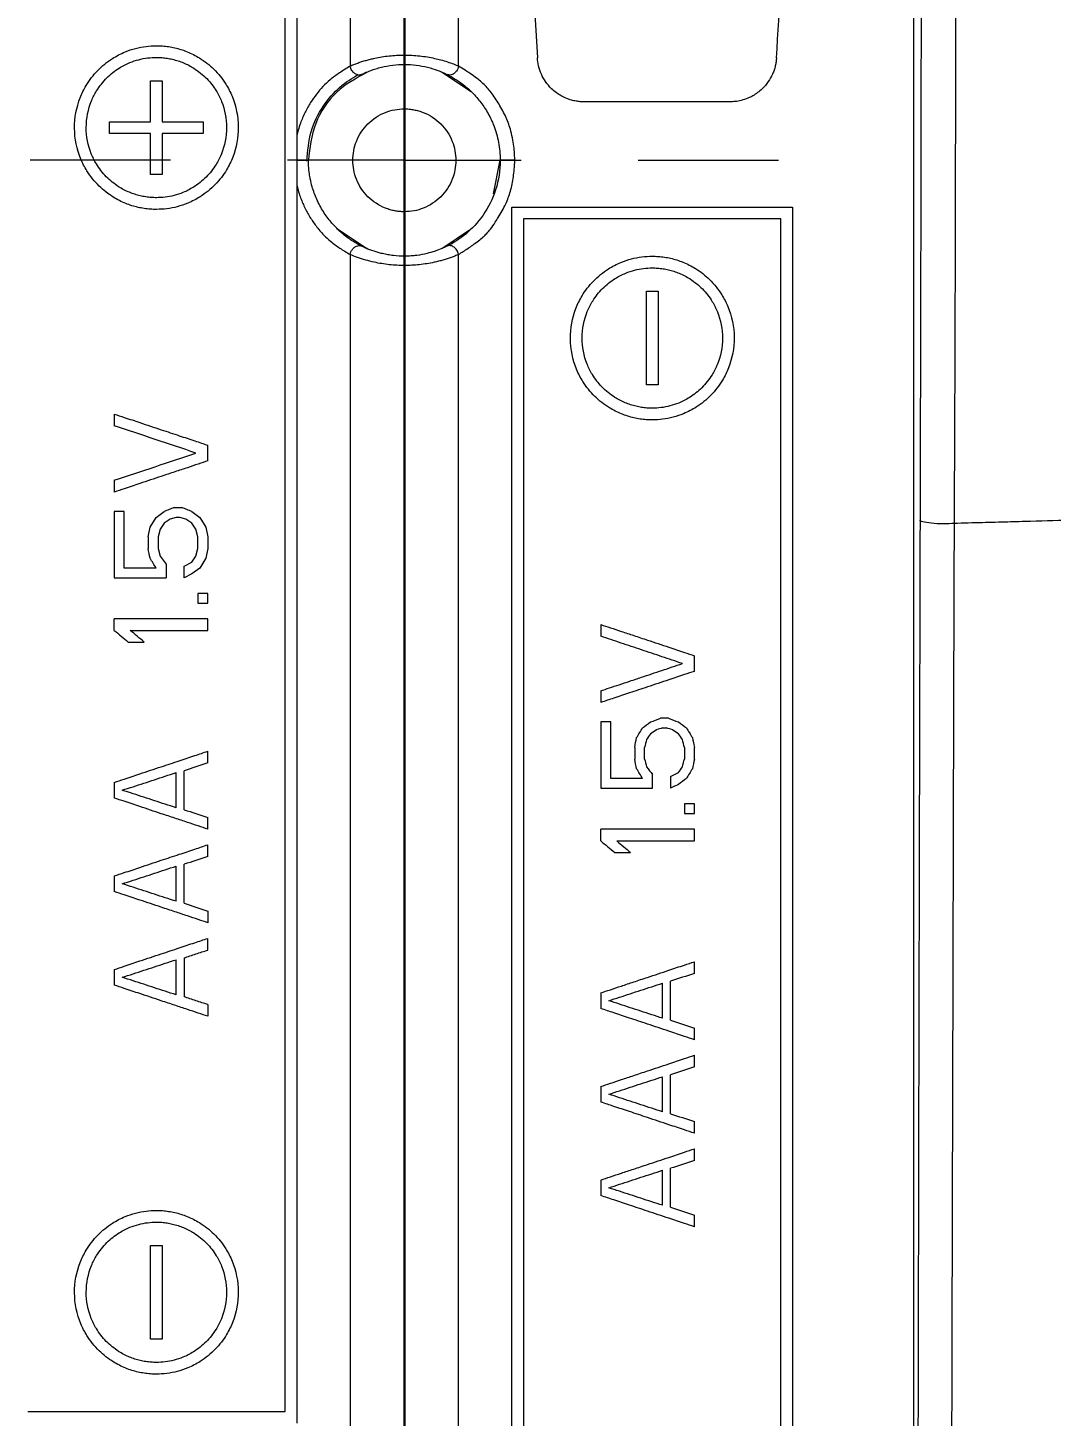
# Model space of a CAD drawing. Header units: inches. Extents: x 1631 to 3663, y 1126 to 1454.
# Drawn here: x 2257.19 to 2279.06, y 1328.78 to 1358.46 of the extents above; entities that cross this region are included whole.
import ezdxf

# ---------------------------------------------------------------- set-up
doc = ezdxf.new("R2010")
doc.units = ezdxf.units.IN
doc.header["$LTSCALE"] = 15
doc.linetypes.add('PHANTOM', pattern=[12.7, 6.35, -1.27, 1.27, -1.27, 1.27, -1.27])
doc.styles.get("Standard").update_dxf_attribs({"font": 'txt', "bigfont": 'gbcbig.shx'})
doc.dimstyles.new('3', dxfattribs={"dimtxt": 3, "dimasz": 1, "dimexe": 0.18, "dimexo": 0.0625, "dimgap": 0.09, "dimtad": 0, "dimdsep": 46, "dimtxsty": 'Standard', "dimcen": 1, "dimclrd": 3, "dimclre": 3, "dimadec": 0, "dimazin": 2, "dimtfac": 1, "dimtofl": 0, "dimtmove": 0, "dimatfit": 3, "dimfxl": 1, "dimtolj": 1, "dimtzin": 0, "dimarcsym": 0})

# ---------------------------------------------------------------- blocks, each defined once
blk = doc.blocks.new('SW_CENTERMARKSYMBOL_0')
at = {"color": 0, "linetype": 'Continuous', "lineweight": 0}
for p, q in [((0, 5), (0, 8)), ((0, 0), (0, 2.5)), ((-5, 0), (-8, 0)), ((0, 0), (-2.5, 0)), ((0, 0), (0, -2.5)), ((0, 0), (2.5, 0)), ((5, 0), (8, 0)), ((0, -5), (0, -8))]:
    blk.add_line(p, q, dxfattribs=at)
blk = doc.blocks.new('*D270')
at = {"color": 3, "lineweight": -2}
for p, q in [((2265.299, 1384.493), (2295.808, 1384.493)), ((2295.628, 1383.493), (2295.628, 1322.271)), ((2295.628, 1246.869), (2295.628, 1308.091)), ((2282.083, 1245.869), (2295.808, 1245.869))]:
    blk.add_line(p, q, dxfattribs=at)
at = {"color": 3}
for points in [[(2295.461, 1383.493), (2295.795, 1383.493), (2295.628, 1384.493)], [(2295.461, 1246.869), (2295.795, 1246.869), (2295.628, 1245.869)]]:
    blk.add_solid(points, dxfattribs=at)
at = {"layer": 'Defpoints', "color": 0}
for p in [(2265.236, 1384.493), (2295.628, 1384.493), (2282.021, 1245.869)]:
    blk.add_point(p, dxfattribs=at)
at = {"color": 0, "insert": (2295.628, 1315.181), "char_height": 3, "attachment_point": 5, "rotation": 90}
blk.add_mtext('\\A1;138.62', dxfattribs=at)

msp = doc.modelspace()

# ---------------------------------------------------------------- linework, layer by layer
at = {"color": 1, "linetype": 'PHANTOM', "lineweight": 30}
msp.add_line((2265.236, 1389.144), (2265.236, 1237.583), dxfattribs=at)
at = {"color": 7, "linetype": 'Continuous', "lineweight": 15}
for p, q in [((2264.076, 1364.626), (2264.076, 1357.638)), ((2266.396, 1357.638), (2266.396, 1364.626)), ((2267.675, 1364.719), (2268.081, 1357.817)), ((2276.119, 1364.185), (2276.119, 1319.065)), ((2262.936, 1359.125), (2262.936, 1328.625)), ((2262.686, 1328.875), (2262.686, 1358.875)), ((2266.662, 1357.091), (2266.033, 1357.511)), ((2259.811, 1356.45), (2259.811, 1357.325)), ((2260.061, 1357.325), (2260.061, 1356.45)), ((2258.936, 1356.2), (2258.936, 1356.45)), ((2260.936, 1356.45), (2260.936, 1356.2)), ((2259.811, 1355.325), (2259.811, 1356.2)), ((2260.061, 1356.2), (2260.061, 1355.325)), ((2267.144, 1354.908), (2267.286, 1355.625)), ((2267.536, 1324.125), (2267.536, 1354.625)), ((2273.536, 1354.625), (2273.536, 1324.125)), ((2263.806, 1354.163), (2264.436, 1353.742)), ((2267.786, 1354.375), (2267.786, 1324.375)), ((2273.286, 1324.375), (2273.286, 1354.375)), ((2266.036, 1353.741), (2266.632, 1354.14)), ((2264.076, 1353.612), (2264.076, 1318.624)), ((2266.396, 1318.624), (2266.396, 1353.612)), ((2270.411, 1350.825), (2270.411, 1352.825)), ((2270.661, 1352.825), (2270.661, 1350.825)), ((2259.036, 1350.2), (2259.036, 1349.95)), ((2261.036, 1349.2), (2261.036, 1349.534)), ((2259.036, 1348.784), (2259.036, 1348.534)), ((2259.036, 1348.117), (2259.036, 1346.7)), ((2259.249, 1346.909), (2259.249, 1348.117)), ((2259.802, 1347.784), (2259.93, 1347.992)), ((2259.93, 1347.992), (2260.1, 1348.117)), ((2260.228, 1347.95), (2260.1, 1347.867)), ((2260.355, 1347.992), (2260.228, 1347.95)), ((2260.313, 1348.2), (2260.483, 1348.2)), ((2260.44, 1347.992), (2260.355, 1347.992)), ((2260.568, 1347.95), (2260.44, 1347.992)), ((2260.696, 1347.867), (2260.568, 1347.95)), ((2260.696, 1348.117), (2260.866, 1347.992)), ((2260.866, 1347.992), (2260.994, 1347.784)), ((2259.76, 1347.575), (2259.802, 1347.784)), ((2260.015, 1347.742), (2259.972, 1347.575)), ((2260.1, 1347.867), (2260.015, 1347.742)), ((2260.781, 1347.742), (2260.696, 1347.867)), ((2260.823, 1347.575), (2260.781, 1347.742)), ((2260.994, 1347.784), (2261.036, 1347.575)), ((2259.76, 1347.575), (2259.76, 1347.325)), ((2259.972, 1347.575), (2259.972, 1347.325)), ((2260.823, 1347.325), (2260.823, 1347.575)), ((2261.036, 1347.575), (2261.036, 1347.325)), ((2259.972, 1347.325), (2260.015, 1347.159)), ((2260.015, 1347.159), (2260.143, 1346.992)), ((2260.526, 1346.95), (2260.696, 1347.034)), ((2260.696, 1347.034), (2260.781, 1347.159)), ((2260.781, 1347.159), (2260.823, 1347.325)), ((2260.994, 1347.117), (2260.866, 1346.909)), ((2261.036, 1347.325), (2260.994, 1347.117)), ((2260.143, 1346.992), (2260.143, 1346.7)), ((2260.526, 1346.7), (2260.526, 1346.95)), ((2260.696, 1346.784), (2260.526, 1346.7)), ((2260.866, 1346.909), (2260.696, 1346.784)), ((2260.823, 1346.367), (2260.823, 1346.159)), ((2261.036, 1346.159), (2261.036, 1346.367)), ((2259.036, 1345.575), (2259.036, 1345.825)), ((2261.036, 1345.575), (2261.036, 1345.825)), ((2269.436, 1345.7), (2269.436, 1345.45)), ((2271.436, 1344.7), (2271.436, 1345.034)), ((2269.436, 1344.284), (2269.436, 1344.034)), ((2269.436, 1343.617), (2269.436, 1342.2)), ((2269.649, 1342.409), (2269.649, 1343.617)), ((2261.036, 1342.742), (2261.036, 1342.992)), ((2270.16, 1343.075), (2270.16, 1342.825)), ((2270.372, 1342.825), (2270.372, 1343.075)), ((2271.223, 1343.075), (2271.223, 1342.825)), ((2271.436, 1342.825), (2271.436, 1343.075)), ((2259.036, 1342.325), (2259.036, 1341.992)), ((2260.355, 1341.784), (2260.355, 1342.534)), ((2260.526, 1341.742), (2260.526, 1342.575)), ((2270.543, 1342.2), (2270.543, 1342.492)), ((2270.926, 1342.45), (2270.926, 1342.2)), ((2271.223, 1341.867), (2271.223, 1341.659)), ((2271.436, 1341.659), (2271.436, 1341.867)), ((2261.036, 1341.325), (2261.036, 1341.575)), ((2269.436, 1341.075), (2269.436, 1341.325)), ((2271.436, 1341.075), (2271.436, 1341.325)), ((2261.036, 1340.742), (2261.036, 1340.992)), ((2260.355, 1339.784), (2260.355, 1340.534)), ((2260.526, 1339.742), (2260.526, 1340.575)), ((2259.036, 1340.325), (2259.036, 1339.992)), ((2261.036, 1339.575), (2261.036, 1339.325)), ((2261.036, 1338.742), (2261.036, 1338.992)), ((2260.355, 1337.784), (2260.355, 1338.534)), ((2260.526, 1338.575), (2260.526, 1337.742)), ((2271.436, 1338.242), (2271.436, 1338.492)), ((2259.036, 1338.325), (2259.036, 1337.992)), ((2270.755, 1337.284), (2270.755, 1338.034)), ((2270.926, 1337.242), (2270.926, 1338.075)), ((2261.036, 1337.575), (2261.036, 1337.325)), ((2269.436, 1337.825), (2269.436, 1337.492)), ((2271.436, 1336.825), (2271.436, 1337.075)), ((2271.436, 1336.242), (2271.436, 1336.492)), ((2270.926, 1335.242), (2270.926, 1336.075)), ((2269.436, 1335.825), (2269.436, 1335.492)), ((2270.755, 1335.284), (2270.755, 1336.034)), ((2271.436, 1334.825), (2271.436, 1335.075)), ((2271.436, 1334.242), (2271.436, 1334.492)), ((2270.755, 1333.284), (2270.755, 1334.034)), ((2270.926, 1333.242), (2270.926, 1334.075)), ((2269.436, 1333.825), (2269.436, 1333.492)), ((2271.436, 1332.825), (2271.436, 1333.075)), ((2259.811, 1330.425), (2259.811, 1332.425)), ((2260.061, 1332.425), (2260.061, 1330.425))]:
    msp.add_line(p, q, dxfattribs=at)
for points, knots in [([(2273.192, 1357.817), (2273.254, 1358.878), (2273.377, 1360.977), (2273.501, 1363.075), (2273.562, 1364.113)], [0, 0, 0, 0, 0.505456, 1, 1, 1, 1]), ([(2276.288, 1363.754), (2276.287, 1363.407), (2276.286, 1362.134), (2276.284, 1360.167), (2276.281, 1357.938), (2276.278, 1356.144), (2276.275, 1354.201), (2276.27, 1352.114), (2276.265, 1349.906), (2276.261, 1348.542), (2276.26, 1347.929)], [0, 0, 0, 0, 0.065336, 0.240301, 0.371577, 0.486866, 0.580032, 0.740009, 0.883106, 1, 1, 1, 1]), ([(2277.032, 1363.794), (2277.032, 1363.418), (2277.031, 1362.665), (2277.028, 1361.537), (2277.025, 1360.408), (2277.021, 1359.026), (2277.017, 1357.299), (2277.013, 1355.114), (2277.008, 1352.734), (2276.999, 1350.277), (2276.992, 1348.659), (2276.988, 1347.862)], [0, 0, 0, 0, 0.070538, 0.141059, 0.211577, 0.282334, 0.400534, 0.536029, 0.69364, 0.84916, 1, 1, 1, 1]), ([(2259.936, 1354.575), (2259.893, 1354.576), (2259.806, 1354.578), (2259.674, 1354.593), (2259.542, 1354.618), (2259.41, 1354.654), (2259.229, 1354.719), (2258.984, 1354.844), (2258.693, 1355.072), (2258.465, 1355.356), (2258.254, 1355.764), (2258.142, 1356.308), (2258.245, 1356.857), (2258.445, 1357.264), (2258.67, 1357.556), (2258.962, 1357.793), (2259.243, 1357.94), (2259.487, 1358.022), (2259.712, 1358.067), (2259.862, 1358.073), (2259.936, 1358.075)], [0, 0, 0, 0, 0.0235, 0.047428, 0.071796, 0.096619, 0.12191, 0.176653, 0.246831, 0.323785, 0.374949, 0.497999, 0.618062, 0.670782, 0.745747, 0.819373, 0.875656, 0.918394, 0.95982, 1, 1, 1, 1]), ([(2259.936, 1358.075), (2259.979, 1358.074), (2260.067, 1358.072), (2260.198, 1358.057), (2260.331, 1358.032), (2260.463, 1357.996), (2260.643, 1357.931), (2260.889, 1357.806), (2261.178, 1357.58), (2261.408, 1357.294), (2261.618, 1356.887), (2261.73, 1356.341), (2261.627, 1355.794), (2261.429, 1355.39), (2261.202, 1355.094), (2260.912, 1354.858), (2260.63, 1354.711), (2260.387, 1354.629), (2260.161, 1354.584), (2260.01, 1354.578), (2259.936, 1354.575)], [0, 0, 0, 0, 0.0234011, 0.0473193, 0.0717684, 0.0967611, 0.1223095, 0.1756929, 0.2479592, 0.3225001, 0.3765273, 0.498431, 0.6164146, 0.67122, 0.7439866, 0.8204331, 0.8750757, 0.9182674, 0.9598878, 1, 1, 1, 1]), ([(2259.936, 1354.825), (2259.898, 1354.826), (2259.821, 1354.828), (2259.706, 1354.842), (2259.59, 1354.864), (2259.473, 1354.897), (2259.316, 1354.955), (2259.101, 1355.067), (2258.854, 1355.267), (2258.663, 1355.514), (2258.489, 1355.861), (2258.398, 1356.33), (2258.492, 1356.799), (2258.67, 1357.148), (2258.864, 1357.393), (2259.112, 1357.591), (2259.348, 1357.712), (2259.556, 1357.78), (2259.746, 1357.818), (2259.873, 1357.823), (2259.936, 1357.825)], [0, 0, 0, 0, 0.024172, 0.048792, 0.073873, 0.099424, 0.125456, 0.181055, 0.253331, 0.327475, 0.379031, 0.500662, 0.62343, 0.674827, 0.750432, 0.821549, 0.876895, 0.919163, 0.960183, 1, 1, 1, 1]), ([(2259.936, 1357.825), (2259.974, 1357.824), (2260.051, 1357.823), (2260.167, 1357.809), (2260.283, 1357.786), (2260.4, 1357.753), (2260.556, 1357.696), (2260.772, 1357.583), (2261.016, 1357.385), (2261.21, 1357.136), (2261.382, 1356.792), (2261.474, 1356.322), (2261.38, 1355.851), (2261.203, 1355.504), (2261.007, 1355.256), (2260.76, 1355.06), (2260.522, 1354.938), (2260.317, 1354.87), (2260.126, 1354.832), (2259.999, 1354.828), (2259.936, 1354.825)], [0, 0, 0, 0, 0.024056, 0.048675, 0.073868, 0.099644, 0.126014, 0.179432, 0.254692, 0.326208, 0.380147, 0.500258, 0.621862, 0.676198, 0.749187, 0.823085, 0.876613, 0.919265, 0.960379, 1, 1, 1, 1]), ([(2264.076, 1357.638), (2264.102, 1357.65), (2264.154, 1357.673), (2264.239, 1357.705), (2264.327, 1357.735), (2264.417, 1357.762), (2264.509, 1357.786), (2264.668, 1357.824), (2264.906, 1357.863), (2265.235, 1357.88), (2265.569, 1357.862), (2265.83, 1357.82), (2266.022, 1357.771), (2266.158, 1357.731), (2266.287, 1357.687), (2266.36, 1357.654), (2266.396, 1357.638)], [0, 0, 0, 0, 0.046454, 0.091442, 0.134973, 0.177055, 0.217699, 0.256915, 0.379026, 0.497604, 0.622562, 0.749078, 0.804428, 0.871085, 0.937437, 1, 1, 1, 1]), ([(2269.079, 1356.875), (2269.052, 1356.876), (2268.994, 1356.877), (2268.904, 1356.889), (2268.806, 1356.911), (2268.66, 1356.961), (2268.514, 1357.042), (2268.365, 1357.168), (2268.253, 1357.3), (2268.161, 1357.465), (2268.101, 1357.637), (2268.087, 1357.758), (2268.081, 1357.817)], [0, 0, 0, 0, 0.054586, 0.115394, 0.182432, 0.255707, 0.426538, 0.516429, 0.650109, 0.768317, 0.886701, 1, 1, 1, 1]), ([(2273.192, 1357.817), (2273.189, 1357.787), (2273.184, 1357.728), (2273.167, 1357.641), (2273.142, 1357.554), (2273.097, 1357.439), (2273.018, 1357.298), (2272.905, 1357.167), (2272.761, 1357.045), (2272.61, 1356.959), (2272.446, 1356.904), (2272.315, 1356.879), (2272.232, 1356.877), (2272.193, 1356.875)], [0, 0, 0, 0, 0.055951, 0.112984, 0.171211, 0.230737, 0.352742, 0.486913, 0.572472, 0.733778, 0.833926, 0.922661, 1, 1, 1, 1]), ([(2264.076, 1357.638), (2264.039, 1357.616), (2263.964, 1357.57), (2263.822, 1357.477), (2263.661, 1357.361), (2263.495, 1357.21), (2263.357, 1357.042), (2263.228, 1356.861), (2263.109, 1356.652), (2263.025, 1356.451), (2262.97, 1356.282), (2262.947, 1356.193), (2262.936, 1356.154)], [0, 0, 0, 0, 0.083139, 0.16855, 0.311059, 0.42682, 0.531958, 0.64179, 0.756573, 0.875129, 0.944624, 1, 1, 1, 1]), ([(2263.154, 1355.61), (2263.172, 1355.823), (2263.207, 1356.251), (2263.489, 1356.805), (2263.86, 1357.221), (2264.115, 1357.378), (2264.243, 1357.457)], [0, 0, 0, 0, 0.24565, 0.493221, 0.74437, 1, 1, 1, 1]), ([(2264.44, 1357.511), (2264.209, 1357.382), (2263.744, 1357.122), (2263.28, 1356.427), (2263.217, 1355.892), (2263.186, 1355.625)], [0, 0, 0, 0, 0.329382, 0.66469, 1, 1, 1, 1]), ([(2264.32, 1357.459), (2264.308, 1357.455), (2264.283, 1357.446), (2264.252, 1357.446), (2264.236, 1357.452), (2264.234, 1357.453)], [0, 0, 0, 0, 0.475274, 0.927587, 1, 1, 1, 1]), ([(2264.32, 1357.459), (2264.344, 1357.471), (2264.404, 1357.5), (2264.505, 1357.542), (2264.624, 1357.583), (2264.777, 1357.626), (2264.984, 1357.665), (2265.24, 1357.681), (2265.495, 1357.664), (2265.739, 1357.618), (2265.924, 1357.559), (2266.06, 1357.504), (2266.122, 1357.474), (2266.152, 1357.459)], [0, 0, 0, 0, 0.054026, 0.138133, 0.201336, 0.266126, 0.386818, 0.502404, 0.61662, 0.734484, 0.860898, 0.93278, 1, 1, 1, 1]), ([(2266.396, 1357.638), (2266.396, 1357.638), (2266.392, 1357.618), (2266.378, 1357.578), (2266.353, 1357.537), (2266.332, 1357.511), (2266.316, 1357.495), (2266.299, 1357.481), (2266.272, 1357.464), (2266.235, 1357.449), (2266.189, 1357.446), (2266.163, 1357.454), (2266.152, 1357.459)], [0.6245782, 0.6245782, 0.6245782, 0.6245782, 0.625, 0.75, 0.875, 0.9375, 1, 1.0625, 1.125, 1.25, 1.375, 1.4649925, 1.4649925, 1.4649925, 1.4649925]), ([(2266.152, 1357.459), (2266.18, 1357.445), (2266.238, 1357.415), (2266.326, 1357.362), (2266.423, 1357.298), (2266.527, 1357.22), (2266.623, 1357.137), (2266.717, 1357.044), (2266.835, 1356.914), (2266.976, 1356.722), (2267.083, 1356.523), (2267.158, 1356.344), (2267.209, 1356.194), (2267.253, 1356.009), (2267.281, 1355.818), (2267.284, 1355.69), (2267.286, 1355.625)], [0, 0, 0, 0, 0.053754, 0.110826, 0.171208, 0.241803, 0.311471, 0.360093, 0.428696, 0.547043, 0.665947, 0.705868, 0.779079, 0.852828, 0.926449, 1, 1, 1, 1]), ([(2267.597, 1355.625), (2267.596, 1355.664), (2267.594, 1355.751), (2267.582, 1355.895), (2267.557, 1356.065), (2267.519, 1356.238), (2267.469, 1356.398), (2267.411, 1356.543), (2267.342, 1356.685), (2267.235, 1356.867), (2267.1, 1357.073), (2266.944, 1357.248), (2266.805, 1357.364), (2266.677, 1357.458), (2266.538, 1357.552), (2266.443, 1357.61), (2266.396, 1357.638)], [0, 0, 0, 0, 0.0417673, 0.0938537, 0.1562503, 0.2289223, 0.2868172, 0.3414116, 0.4038409, 0.4657053, 0.5862692, 0.6948469, 0.7565263, 0.828662, 0.915005, 1, 1, 1, 1]), ([(2272.193, 1356.875), (2271.689, 1356.875), (2271.162, 1356.875), (2270.11, 1356.875), (2269.584, 1356.875), (2269.079, 1356.875)], [0, 0, 0, 0, 0.5, 0.5, 1, 1, 1, 1]), ([(2265.236, 1354.525), (2265.201, 1354.526), (2265.132, 1354.528), (2265.03, 1354.543), (2264.929, 1354.567), (2264.793, 1354.614), (2264.628, 1354.699), (2264.453, 1354.842), (2264.31, 1355.017), (2264.177, 1355.273), (2264.109, 1355.625), (2264.177, 1355.977), (2264.31, 1356.234), (2264.453, 1356.408), (2264.628, 1356.552), (2264.823, 1356.652), (2265.029, 1356.714), (2265.167, 1356.722), (2265.236, 1356.725)], [0, 0, 0, 0, 0.030169, 0.060087, 0.090025, 0.12025, 0.185233, 0.25037, 0.315352, 0.38049, 0.500065, 0.619641, 0.684623, 0.749761, 0.814743, 0.87988, 0.939902, 1, 1, 1, 1]), ([(2265.236, 1356.725), (2265.271, 1356.724), (2265.34, 1356.723), (2265.442, 1356.707), (2265.543, 1356.683), (2265.679, 1356.637), (2265.844, 1356.552), (2266.019, 1356.409), (2266.162, 1356.234), (2266.295, 1355.977), (2266.363, 1355.625), (2266.295, 1355.273), (2266.162, 1355.017), (2266.019, 1354.842), (2265.845, 1354.699), (2265.649, 1354.599), (2265.444, 1354.536), (2265.305, 1354.529), (2265.236, 1354.525)], [0, 0, 0, 0, 0.030169, 0.060087, 0.090025, 0.12025, 0.185233, 0.25037, 0.315352, 0.38049, 0.500065, 0.619641, 0.684623, 0.749761, 0.814743, 0.87988, 0.939902, 1, 1, 1, 1]), ([(2258.936, 1356.45), (2259.009, 1356.45), (2259.153, 1356.45), (2259.372, 1356.45), (2259.591, 1356.45), (2259.738, 1356.45), (2259.811, 1356.45)], [0, 0, 0, 0, 0.250217, 0.5, 0.749783, 1, 1, 1, 1]), ([(2260.061, 1356.45), (2260.135, 1356.45), (2260.282, 1356.45), (2260.501, 1356.45), (2260.72, 1356.45), (2260.864, 1356.45), (2260.936, 1356.45)], [0, 0, 0, 0, 0.250219, 0.5, 0.749781, 1, 1, 1, 1]), ([(2259.811, 1356.2), (2259.738, 1356.2), (2259.591, 1356.2), (2259.372, 1356.2), (2259.153, 1356.2), (2259.009, 1356.2), (2258.936, 1356.2)], [0, 0, 0, 0, 0.250217, 0.5, 0.749783, 1, 1, 1, 1]), ([(2260.936, 1356.2), (2260.864, 1356.2), (2260.72, 1356.2), (2260.501, 1356.2), (2260.282, 1356.2), (2260.135, 1356.2), (2260.061, 1356.2)], [0, 0, 0, 0, 0.250219, 0.5, 0.749781, 1, 1, 1, 1]), ([(2263.153, 1355.626), (2263.156, 1355.626), (2263.168, 1355.626), (2263.182, 1355.626), (2263.185, 1355.626), (2263.186, 1355.625)], [0, 0, 0, 0, 0.112282, 0.545993, 1, 1, 1, 1]), ([(2264.32, 1353.791), (2264.29, 1353.807), (2264.227, 1353.839), (2264.133, 1353.896), (2264.031, 1353.965), (2263.93, 1354.043), (2263.808, 1354.151), (2263.661, 1354.304), (2263.498, 1354.526), (2263.361, 1354.78), (2263.273, 1355.021), (2263.228, 1355.207), (2263.202, 1355.357), (2263.188, 1355.491), (2263.187, 1355.587), (2263.186, 1355.625)], [0, 0, 0, 0, 0.058273, 0.118407, 0.180466, 0.25528, 0.317866, 0.424753, 0.543607, 0.667577, 0.780108, 0.845972, 0.889813, 0.955694, 1, 1, 1, 1]), ([(2267.286, 1355.625), (2267.286, 1355.411), (2267.252, 1355.197), (2267.123, 1354.798), (2267.03, 1354.614), (2266.807, 1354.294), (2266.679, 1354.159), (2266.416, 1353.94), (2266.281, 1353.855), (2266.152, 1353.791)], [0, 0, 0, 0, 0.25, 0.25, 0.5, 0.5, 0.75, 0.75, 1, 1, 1, 1]), ([(2266.396, 1353.612), (2266.429, 1353.633), (2266.495, 1353.676), (2266.597, 1353.743), (2266.706, 1353.818), (2266.816, 1353.898), (2266.918, 1353.979), (2267.003, 1354.063), (2267.089, 1354.168), (2267.168, 1354.284), (2267.279, 1354.46), (2267.403, 1354.673), (2267.514, 1354.968), (2267.563, 1355.222), (2267.588, 1355.443), (2267.594, 1355.561), (2267.597, 1355.625)], [0, 0, 0, 0, 0.060676, 0.120537, 0.179745, 0.251596, 0.308951, 0.355322, 0.40495, 0.474836, 0.523537, 0.649635, 0.758401, 0.872179, 0.930275, 1, 1, 1, 1]), ([(2267.597, 1355.625), (2267.584, 1355.625), (2267.55, 1355.625), (2267.493, 1355.625), (2267.446, 1355.625), (2267.413, 1355.625), (2267.392, 1355.625), (2267.371, 1355.625), (2267.344, 1355.625), (2267.313, 1355.625), (2267.291, 1355.625), (2267.286, 1355.625), (2267.286, 1355.625)], [0.5350183, 0.5350183, 0.5350183, 0.5350183, 0.625, 0.75, 0.875, 0.9375, 1, 1.0625, 1.125, 1.25, 1.375, 1.4648971, 1.4648971, 1.4648971, 1.4648971]), ([(2262.936, 1355.097), (2262.946, 1355.06), (2262.967, 1354.976), (2263.019, 1354.815), (2263.099, 1354.619), (2263.215, 1354.41), (2263.354, 1354.209), (2263.504, 1354.034), (2263.676, 1353.875), (2263.827, 1353.766), (2263.966, 1353.677), (2264.038, 1353.635), (2264.076, 1353.612)], [0, 0, 0, 0, 0.051982, 0.117381, 0.231667, 0.344943, 0.458152, 0.592141, 0.69704, 0.839201, 0.915047, 1, 1, 1, 1]), ([(2267.536, 1354.625), (2267.597, 1354.625), (2267.718, 1354.625), (2267.907, 1354.625), (2268.1, 1354.625), (2268.297, 1354.625), (2268.498, 1354.625), (2268.704, 1354.625), (2269.098, 1354.625), (2269.699, 1354.625), (2270.514, 1354.625), (2271.332, 1354.625), (2271.994, 1354.625), (2272.498, 1354.625), (2272.858, 1354.625), (2273.206, 1354.625), (2273.426, 1354.625), (2273.536, 1354.625)], [0, 0, 0, 0, 0.0350443, 0.0699364, 0.1047382, 0.139512, 0.1743206, 0.2092262, 0.2442908, 0.3721121, 0.5000181, 0.6278393, 0.7557454, 0.8169607, 0.8778517, 0.9387532, 1, 1, 1, 1]), ([(2273.286, 1354.375), (2273.217, 1354.375), (2273.08, 1354.375), (2272.867, 1354.375), (2272.651, 1354.375), (2272.431, 1354.375), (2272.207, 1354.375), (2271.819, 1354.375), (2271.257, 1354.375), (2270.519, 1354.375), (2269.783, 1354.375), (2269.188, 1354.375), (2268.732, 1354.375), (2268.406, 1354.375), (2268.089, 1354.375), (2267.887, 1354.375), (2267.786, 1354.375)], [0, 0, 0, 0, 0.041011, 0.081863, 0.122638, 0.163418, 0.204285, 0.245323, 0.372622, 0.500012, 0.627311, 0.754702, 0.816148, 0.877327, 0.938519, 1, 1, 1, 1]), ([(2264.076, 1353.612), (2264.076, 1353.613), (2264.081, 1353.633), (2264.094, 1353.673), (2264.119, 1353.714), (2264.141, 1353.74), (2264.157, 1353.755), (2264.174, 1353.769), (2264.2, 1353.786), (2264.238, 1353.802), (2264.283, 1353.805), (2264.31, 1353.796), (2264.32, 1353.791)], [0.6233049, 0.6233049, 0.6233049, 0.6233049, 0.625, 0.75, 0.875, 0.9375, 1, 1.0625, 1.125, 1.25, 1.375, 1.4644531, 1.4644531, 1.4644531, 1.4644531]), ([(2266.396, 1353.612), (2266.371, 1353.601), (2266.321, 1353.578), (2266.238, 1353.547), (2266.152, 1353.518), (2266.063, 1353.491), (2265.97, 1353.467), (2265.808, 1353.428), (2265.565, 1353.388), (2265.236, 1353.37), (2264.906, 1353.388), (2264.628, 1353.435), (2264.404, 1353.492), (2264.227, 1353.547), (2264.127, 1353.59), (2264.076, 1353.612)], [0, 0, 0, 0, 0.044846, 0.088701, 0.131576, 0.173481, 0.214424, 0.254419, 0.380523, 0.500059, 0.620033, 0.746484, 0.827485, 0.911965, 1, 1, 1, 1]), ([(2266.152, 1353.791), (2266.125, 1353.778), (2266.058, 1353.746), (2265.965, 1353.708), (2265.849, 1353.668), (2265.712, 1353.628), (2265.539, 1353.595), (2265.378, 1353.579), (2265.211, 1353.572), (2265.042, 1353.582), (2264.88, 1353.605), (2264.771, 1353.628), (2264.674, 1353.653), (2264.554, 1353.69), (2264.433, 1353.737), (2264.352, 1353.776), (2264.32, 1353.791)], [0, 0, 0, 0, 0.060463, 0.150311, 0.181509, 0.27009, 0.379087, 0.435016, 0.49218, 0.608163, 0.665044, 0.722661, 0.771033, 0.819565, 0.927809, 1, 1, 1, 1]), ([(2266.396, 1353.612), (2266.389, 1353.647), (2266.374, 1353.68), (2266.339, 1353.734), (2266.318, 1353.754), (2266.279, 1353.783), (2266.255, 1353.795), (2266.204, 1353.805), (2266.176, 1353.803), (2266.152, 1353.791)], [0, 0, 0, 0, 0.25, 0.25, 0.5, 0.5, 0.75, 0.75, 1, 1, 1, 1]), ([(2270.536, 1350.075), (2270.493, 1350.076), (2270.406, 1350.078), (2270.274, 1350.093), (2270.142, 1350.118), (2270.009, 1350.155), (2269.83, 1350.219), (2269.583, 1350.344), (2269.295, 1350.57), (2269.064, 1350.857), (2268.854, 1351.263), (2268.743, 1351.809), (2268.845, 1352.357), (2269.043, 1352.76), (2269.27, 1353.057), (2269.56, 1353.292), (2269.843, 1353.44), (2270.085, 1353.521), (2270.311, 1353.567), (2270.462, 1353.573), (2270.536, 1353.575)], [0, 0, 0, 0, 0.023401, 0.047319, 0.071768, 0.096761, 0.122309, 0.175693, 0.247959, 0.3225, 0.376527, 0.498431, 0.616414, 0.67122, 0.743986, 0.820433, 0.875076, 0.918267, 0.959888, 1, 1, 1, 1]), ([(2270.536, 1353.575), (2270.579, 1353.574), (2270.667, 1353.572), (2270.798, 1353.557), (2270.93, 1353.532), (2271.062, 1353.496), (2271.243, 1353.431), (2271.489, 1353.307), (2271.78, 1353.079), (2272.007, 1352.794), (2272.218, 1352.387), (2272.331, 1351.842), (2272.227, 1351.293), (2272.027, 1350.887), (2271.802, 1350.594), (2271.511, 1350.357), (2271.23, 1350.211), (2270.985, 1350.129), (2270.76, 1350.084), (2270.61, 1350.078), (2270.536, 1350.075)], [0, 0, 0, 0, 0.0235, 0.047428, 0.071796, 0.096619, 0.12191, 0.176653, 0.246831, 0.323785, 0.374949, 0.497999, 0.618062, 0.670782, 0.745747, 0.819373, 0.875656, 0.918394, 0.95982, 1, 1, 1, 1]), ([(2270.536, 1350.325), (2270.498, 1350.326), (2270.421, 1350.328), (2270.306, 1350.342), (2270.189, 1350.364), (2270.072, 1350.397), (2269.917, 1350.455), (2269.701, 1350.567), (2269.456, 1350.765), (2269.263, 1351.015), (2269.09, 1351.359), (2268.998, 1351.829), (2269.092, 1352.299), (2269.269, 1352.647), (2269.466, 1352.895), (2269.713, 1353.091), (2269.95, 1353.212), (2270.155, 1353.28), (2270.346, 1353.318), (2270.474, 1353.323), (2270.536, 1353.325)], [0, 0, 0, 0, 0.024056, 0.048675, 0.073868, 0.099644, 0.126014, 0.179432, 0.254692, 0.326208, 0.380147, 0.500258, 0.621862, 0.676198, 0.749187, 0.823085, 0.876613, 0.919265, 0.960379, 1, 1, 1, 1]), ([(2270.536, 1353.325), (2270.574, 1353.324), (2270.651, 1353.323), (2270.767, 1353.309), (2270.883, 1353.286), (2270.999, 1353.254), (2271.157, 1353.196), (2271.371, 1353.083), (2271.618, 1352.883), (2271.809, 1352.637), (2271.983, 1352.29), (2272.075, 1351.82), (2271.98, 1351.352), (2271.802, 1351.003), (2271.609, 1350.758), (2271.36, 1350.56), (2271.124, 1350.439), (2270.917, 1350.37), (2270.726, 1350.332), (2270.599, 1350.328), (2270.536, 1350.325)], [0, 0, 0, 0, 0.0241718, 0.0487924, 0.073873, 0.0994242, 0.1254559, 0.1810555, 0.2533306, 0.3274748, 0.3790309, 0.5006624, 0.62343, 0.6748268, 0.750432, 0.8215493, 0.8768946, 0.9191631, 0.9601827, 1, 1, 1, 1]), ([(2259.036, 1350.2), (2259.107, 1350.177), (2259.288, 1350.116), (2259.623, 1350.004), (2260.016, 1349.874), (2260.408, 1349.743), (2260.741, 1349.632), (2260.943, 1349.565), (2261.036, 1349.534)], [0, 0, 0, 0, 0.106468, 0.27314, 0.499997, 0.69184, 0.858508, 1, 1, 1, 1]), ([(2261.036, 1349.2), (2260.968, 1349.178), (2260.823, 1349.129), (2260.588, 1349.051), (2260.324, 1348.963), (2259.986, 1348.85), (2259.623, 1348.729), (2259.288, 1348.618), (2259.107, 1348.557), (2259.036, 1348.534)], [0, 0, 0, 0, 0.103756, 0.221679, 0.353767, 0.500021, 0.726881, 0.893547, 1, 1, 1, 1]), ([(2260.313, 1348.2), (2260.277, 1348.186), (2260.206, 1348.159), (2260.135, 1348.131), (2260.1, 1348.117)], [0, 0, 0, 0, 0.499953, 1, 1, 1, 1]), ([(2260.696, 1348.117), (2260.66, 1348.131), (2260.59, 1348.159), (2260.519, 1348.186), (2260.483, 1348.2)], [0, 0, 0, 0, 0.499904, 1, 1, 1, 1]), ([(2276.988, 1347.862), (2276.925, 1347.857), (2276.847, 1347.854), (2276.675, 1347.854), (2276.583, 1347.858), (2276.424, 1347.873), (2276.359, 1347.883), (2276.278, 1347.906), (2276.261, 1347.918), (2276.26, 1347.929)], [0, 0, 0, 0, 0.25, 0.25, 0.5, 0.5, 0.75, 0.75, 1, 1, 1, 1]), ([(2282.113, 1348.123), (2282.055, 1348.115), (2281.94, 1348.1), (2281.755, 1348.078), (2281.564, 1348.058), (2281.364, 1348.039), (2281.155, 1348.021), (2280.939, 1348.005), (2280.715, 1347.99), (2280.483, 1347.977), (2280.243, 1347.964), (2279.939, 1347.951), (2279.424, 1347.93), (2278.799, 1347.911), (2278.126, 1347.892), (2277.582, 1347.877), (2277.191, 1347.867), (2276.988, 1347.862)], [0, 0, 0, 0, 0.054278, 0.108004, 0.161143, 0.213666, 0.265547, 0.316776, 0.367353, 0.417284, 0.466576, 0.515268, 0.596532, 0.754374, 0.830412, 0.912087, 1, 1, 1, 1]), ([(2276.988, 1347.862), (2276.986, 1347.296), (2276.982, 1346.154), (2276.977, 1344.423), (2276.972, 1342.659), (2276.967, 1340.863), (2276.963, 1339.038), (2276.958, 1337.187), (2276.953, 1335.313), (2276.945, 1332.358), (2276.935, 1328.413), (2276.922, 1323.585), (2276.914, 1320.454), (2276.911, 1318.94)], [0, 0, 0, 0, 0.058833, 0.118866, 0.180024, 0.242232, 0.305415, 0.369488, 0.434354, 0.499913, 0.675962, 0.843197, 1, 1, 1, 1]), ([(2259.036, 1345.575), (2259.086, 1345.534), (2259.185, 1345.451), (2259.284, 1345.367), (2259.334, 1345.325)], [0, 0, 0, 0, 0.499639, 1, 1, 1, 1]), ([(2259.674, 1345.325), (2259.625, 1345.367), (2259.525, 1345.45), (2259.426, 1345.534), (2259.377, 1345.575)], [0, 0, 0, 0, 0.5001716, 1, 1, 1, 1]), ([(2259.377, 1345.575), (2259.456, 1345.575), (2259.615, 1345.575), (2259.854, 1345.575), (2260.092, 1345.575), (2260.33, 1345.575), (2260.566, 1345.575), (2260.802, 1345.575), (2260.958, 1345.575), (2261.036, 1345.575)], [0, 0, 0, 0, 0.143591, 0.286449, 0.428866, 0.571134, 0.713551, 0.856409, 1, 1, 1, 1]), ([(2269.436, 1345.7), (2269.504, 1345.678), (2269.65, 1345.629), (2269.884, 1345.551), (2270.148, 1345.463), (2270.487, 1345.35), (2270.849, 1345.229), (2271.184, 1345.118), (2271.365, 1345.057), (2271.436, 1345.034)], [0, 0, 0, 0, 0.103756, 0.221679, 0.353767, 0.500021, 0.726881, 0.893547, 1, 1, 1, 1]), ([(2271.181, 1344.867), (2271.108, 1344.891), (2270.962, 1344.94), (2270.743, 1345.013), (2270.524, 1345.086), (2270.232, 1345.184), (2269.867, 1345.306), (2269.58, 1345.402), (2269.436, 1345.45)], [0, 0, 0, 0, 0.124976, 0.249976, 0.375002, 0.500054, 0.749409, 1, 1, 1, 1]), ([(2269.436, 1344.284), (2269.498, 1344.304), (2269.628, 1344.348), (2269.835, 1344.417), (2270.062, 1344.493), (2270.367, 1344.595), (2270.743, 1344.72), (2271.035, 1344.818), (2271.181, 1344.867)], [0, 0, 0, 0, 0.107942, 0.227264, 0.357964, 0.500043, 0.750014, 1, 1, 1, 1]), ([(2271.436, 1344.7), (2271.365, 1344.677), (2271.184, 1344.616), (2270.849, 1344.504), (2270.456, 1344.374), (2270.064, 1344.243), (2269.732, 1344.132), (2269.529, 1344.065), (2269.436, 1344.034)], [0, 0, 0, 0, 0.106468, 0.27314, 0.499997, 0.69184, 0.858508, 1, 1, 1, 1]), ([(2276.248, 1343.214), (2276.246, 1342.486), (2276.243, 1340.933), (2276.237, 1338.661), (2276.232, 1336.453), (2276.228, 1334.403), (2276.224, 1332.403), (2276.22, 1330.412), (2276.216, 1328.485), (2276.212, 1326.611), (2276.209, 1324.761), (2276.205, 1322.871), (2276.201, 1320.942), (2276.199, 1319.642), (2276.198, 1318.986)], [0, 0, 0, 0, 0.090386, 0.192705, 0.281789, 0.364067, 0.446659, 0.529568, 0.610495, 0.685167, 0.761453, 0.839354, 0.918869, 1, 1, 1, 1]), ([(2259.036, 1342.325), (2259.107, 1342.349), (2259.288, 1342.41), (2259.623, 1342.521), (2260.016, 1342.652), (2260.408, 1342.783), (2260.741, 1342.893), (2260.943, 1342.961), (2261.036, 1342.992)], [0, 0, 0, 0, 0.106468, 0.27314, 0.499997, 0.69184, 0.858508, 1, 1, 1, 1]), ([(2259.206, 1342.159), (2259.283, 1342.184), (2259.436, 1342.233), (2259.666, 1342.308), (2259.895, 1342.384), (2260.126, 1342.459), (2260.279, 1342.509), (2260.355, 1342.534)], [0, 0, 0, 0, 0.200327, 0.400146, 0.599801, 0.799638, 1, 1, 1, 1]), ([(2261.036, 1341.325), (2260.968, 1341.348), (2260.823, 1341.397), (2260.588, 1341.475), (2260.324, 1341.563), (2259.986, 1341.675), (2259.623, 1341.796), (2259.288, 1341.908), (2259.107, 1341.968), (2259.036, 1341.992)], [0, 0, 0, 0, 0.103756, 0.221679, 0.353767, 0.500021, 0.726881, 0.893547, 1, 1, 1, 1]), ([(2260.355, 1341.784), (2260.279, 1341.809), (2260.126, 1341.859), (2259.895, 1341.934), (2259.666, 1342.009), (2259.436, 1342.084), (2259.283, 1342.134), (2259.206, 1342.159)], [0, 0, 0, 0, 0.200362, 0.400199, 0.599854, 0.799673, 1, 1, 1, 1]), ([(2259.036, 1340.325), (2259.107, 1340.349), (2259.288, 1340.41), (2259.623, 1340.521), (2260.016, 1340.652), (2260.408, 1340.783), (2260.741, 1340.893), (2260.943, 1340.961), (2261.036, 1340.992)], [0, 0, 0, 0, 0.106468, 0.27314, 0.499997, 0.69184, 0.858508, 1, 1, 1, 1]), ([(2269.436, 1341.075), (2269.486, 1341.034), (2269.585, 1340.951), (2269.684, 1340.867), (2269.734, 1340.825)], [0, 0, 0, 0, 0.499411, 1, 1, 1, 1]), ([(2259.206, 1340.159), (2259.283, 1340.184), (2259.436, 1340.233), (2259.666, 1340.308), (2259.895, 1340.384), (2260.126, 1340.459), (2260.279, 1340.509), (2260.355, 1340.534)], [0, 0, 0, 0, 0.200327, 0.400146, 0.599801, 0.799638, 1, 1, 1, 1]), ([(2261.036, 1339.325), (2260.968, 1339.348), (2260.823, 1339.397), (2260.588, 1339.475), (2260.324, 1339.563), (2259.986, 1339.675), (2259.623, 1339.796), (2259.288, 1339.908), (2259.107, 1339.968), (2259.036, 1339.992)], [0, 0, 0, 0, 0.103756, 0.221679, 0.353767, 0.500021, 0.726881, 0.893547, 1, 1, 1, 1]), ([(2260.355, 1339.784), (2260.279, 1339.809), (2260.126, 1339.859), (2259.895, 1339.934), (2259.666, 1340.009), (2259.436, 1340.084), (2259.283, 1340.134), (2259.206, 1340.159)], [0, 0, 0, 0, 0.200362, 0.400199, 0.599854, 0.799673, 1, 1, 1, 1]), ([(2259.036, 1338.325), (2259.107, 1338.349), (2259.288, 1338.41), (2259.623, 1338.521), (2260.016, 1338.652), (2260.408, 1338.783), (2260.741, 1338.893), (2260.943, 1338.961), (2261.036, 1338.992)], [0, 0, 0, 0, 0.106468, 0.27314, 0.499997, 0.69184, 0.858508, 1, 1, 1, 1]), ([(2260.526, 1338.575), (2260.611, 1338.603), (2260.782, 1338.659), (2260.952, 1338.714), (2261.036, 1338.742)], [0, 0, 0, 0, 0.500209, 1, 1, 1, 1]), ([(2259.206, 1338.159), (2259.283, 1338.184), (2259.436, 1338.233), (2259.666, 1338.308), (2259.895, 1338.384), (2260.126, 1338.459), (2260.279, 1338.509), (2260.355, 1338.534)], [0, 0, 0, 0, 0.200327, 0.400146, 0.599801, 0.799638, 1, 1, 1, 1]), ([(2269.436, 1337.825), (2269.504, 1337.848), (2269.65, 1337.897), (2269.884, 1337.975), (2270.148, 1338.063), (2270.487, 1338.175), (2270.849, 1338.296), (2271.184, 1338.408), (2271.365, 1338.468), (2271.436, 1338.492)], [0, 0, 0, 0, 0.103756, 0.221679, 0.353767, 0.500021, 0.726881, 0.893547, 1, 1, 1, 1]), ([(2260.355, 1337.784), (2260.279, 1337.809), (2260.126, 1337.859), (2259.895, 1337.934), (2259.666, 1338.009), (2259.436, 1338.084), (2259.283, 1338.134), (2259.206, 1338.159)], [0, 0, 0, 0, 0.200362, 0.400199, 0.599854, 0.799673, 1, 1, 1, 1]), ([(2261.036, 1337.325), (2260.968, 1337.348), (2260.823, 1337.397), (2260.588, 1337.475), (2260.324, 1337.563), (2259.986, 1337.675), (2259.623, 1337.796), (2259.288, 1337.908), (2259.107, 1337.968), (2259.036, 1337.992)], [0, 0, 0, 0, 0.103756, 0.221679, 0.353767, 0.500021, 0.726881, 0.893547, 1, 1, 1, 1]), ([(2269.606, 1337.659), (2269.682, 1337.683), (2269.834, 1337.733), (2270.063, 1337.808), (2270.293, 1337.883), (2270.524, 1337.958), (2270.678, 1338.008), (2270.755, 1338.034)], [0, 0, 0, 0, 0.2002024, 0.3999557, 0.5996077, 0.7995068, 1, 1, 1, 1]), ([(2261.036, 1337.575), (2260.952, 1337.603), (2260.782, 1337.658), (2260.611, 1337.714), (2260.526, 1337.742)], [0, 0, 0, 0, 0.499791, 1, 1, 1, 1]), ([(2270.755, 1337.284), (2270.678, 1337.309), (2270.524, 1337.359), (2270.293, 1337.434), (2270.063, 1337.51), (2269.834, 1337.584), (2269.682, 1337.634), (2269.606, 1337.659)], [0, 0, 0, 0, 0.200493, 0.400392, 0.600044, 0.799798, 1, 1, 1, 1]), ([(2271.436, 1336.825), (2271.365, 1336.849), (2271.184, 1336.91), (2270.849, 1337.021), (2270.456, 1337.152), (2270.064, 1337.283), (2269.732, 1337.393), (2269.529, 1337.461), (2269.436, 1337.492)], [0, 0, 0, 0, 0.106468, 0.27314, 0.499997, 0.69184, 0.858508, 1, 1, 1, 1]), ([(2269.436, 1335.825), (2269.504, 1335.848), (2269.65, 1335.897), (2269.884, 1335.975), (2270.148, 1336.063), (2270.487, 1336.175), (2270.849, 1336.296), (2271.184, 1336.408), (2271.365, 1336.468), (2271.436, 1336.492)], [0, 0, 0, 0, 0.103756, 0.221679, 0.353767, 0.500021, 0.726881, 0.893547, 1, 1, 1, 1]), ([(2269.606, 1335.659), (2269.682, 1335.683), (2269.834, 1335.733), (2270.063, 1335.808), (2270.293, 1335.883), (2270.524, 1335.958), (2270.678, 1336.008), (2270.755, 1336.034)], [0, 0, 0, 0, 0.2002024, 0.3999557, 0.5996077, 0.7995068, 1, 1, 1, 1]), ([(2271.436, 1334.825), (2271.365, 1334.849), (2271.184, 1334.91), (2270.849, 1335.021), (2270.456, 1335.152), (2270.064, 1335.283), (2269.732, 1335.393), (2269.529, 1335.461), (2269.436, 1335.492)], [0, 0, 0, 0, 0.106468, 0.27314, 0.499997, 0.69184, 0.858508, 1, 1, 1, 1]), ([(2270.755, 1335.284), (2270.678, 1335.309), (2270.524, 1335.359), (2270.293, 1335.434), (2270.063, 1335.51), (2269.834, 1335.584), (2269.682, 1335.634), (2269.606, 1335.659)], [0, 0, 0, 0, 0.200493, 0.400392, 0.600044, 0.799798, 1, 1, 1, 1]), ([(2269.436, 1333.825), (2269.504, 1333.848), (2269.65, 1333.897), (2269.884, 1333.975), (2270.148, 1334.063), (2270.487, 1334.175), (2270.849, 1334.296), (2271.184, 1334.408), (2271.365, 1334.468), (2271.436, 1334.492)], [0, 0, 0, 0, 0.103756, 0.221679, 0.353767, 0.500021, 0.726881, 0.893547, 1, 1, 1, 1]), ([(2269.606, 1333.659), (2269.682, 1333.683), (2269.834, 1333.733), (2270.063, 1333.808), (2270.293, 1333.883), (2270.524, 1333.958), (2270.678, 1334.008), (2270.755, 1334.034)], [0, 0, 0, 0, 0.2002024, 0.3999557, 0.5996077, 0.7995068, 1, 1, 1, 1]), ([(2271.436, 1332.825), (2271.365, 1332.849), (2271.184, 1332.91), (2270.849, 1333.021), (2270.456, 1333.152), (2270.064, 1333.283), (2269.732, 1333.393), (2269.529, 1333.461), (2269.436, 1333.492)], [0, 0, 0, 0, 0.106468, 0.27314, 0.499997, 0.69184, 0.858508, 1, 1, 1, 1]), ([(2270.755, 1333.284), (2270.678, 1333.309), (2270.524, 1333.359), (2270.293, 1333.434), (2270.063, 1333.51), (2269.834, 1333.584), (2269.682, 1333.634), (2269.606, 1333.659)], [0, 0, 0, 0, 0.200493, 0.400392, 0.600044, 0.799798, 1, 1, 1, 1]), ([(2259.936, 1329.675), (2259.893, 1329.676), (2259.806, 1329.678), (2259.674, 1329.693), (2259.542, 1329.718), (2259.41, 1329.754), (2259.229, 1329.819), (2258.984, 1329.944), (2258.693, 1330.172), (2258.465, 1330.456), (2258.254, 1330.864), (2258.142, 1331.408), (2258.245, 1331.957), (2258.445, 1332.364), (2258.67, 1332.656), (2258.962, 1332.893), (2259.243, 1333.04), (2259.487, 1333.122), (2259.712, 1333.167), (2259.862, 1333.173), (2259.936, 1333.175)], [0, 0, 0, 0, 0.0235, 0.047428, 0.071796, 0.096619, 0.12191, 0.176653, 0.246831, 0.323785, 0.374949, 0.497999, 0.618062, 0.670782, 0.745747, 0.819373, 0.875656, 0.918394, 0.95982, 1, 1, 1, 1]), ([(2259.936, 1333.175), (2259.979, 1333.174), (2260.067, 1333.172), (2260.198, 1333.157), (2260.331, 1333.132), (2260.463, 1333.096), (2260.643, 1333.031), (2260.889, 1332.906), (2261.178, 1332.68), (2261.408, 1332.394), (2261.618, 1331.987), (2261.73, 1331.441), (2261.627, 1330.894), (2261.429, 1330.49), (2261.202, 1330.194), (2260.912, 1329.958), (2260.63, 1329.811), (2260.387, 1329.729), (2260.161, 1329.684), (2260.01, 1329.678), (2259.936, 1329.675)], [0, 0, 0, 0, 0.023401, 0.047319, 0.071768, 0.096761, 0.122309, 0.175693, 0.247959, 0.3225, 0.376527, 0.498431, 0.616415, 0.67122, 0.743987, 0.820433, 0.875076, 0.918267, 0.959888, 1, 1, 1, 1]), ([(2259.936, 1329.925), (2259.898, 1329.926), (2259.821, 1329.928), (2259.706, 1329.942), (2259.59, 1329.964), (2259.473, 1329.997), (2259.316, 1330.055), (2259.101, 1330.167), (2258.854, 1330.367), (2258.663, 1330.614), (2258.489, 1330.961), (2258.398, 1331.43), (2258.492, 1331.899), (2258.67, 1332.248), (2258.864, 1332.493), (2259.112, 1332.691), (2259.348, 1332.812), (2259.556, 1332.88), (2259.746, 1332.918), (2259.873, 1332.923), (2259.936, 1332.925)], [0, 0, 0, 0, 0.024172, 0.048792, 0.073873, 0.099424, 0.125456, 0.181055, 0.253331, 0.327475, 0.379031, 0.500662, 0.62343, 0.674827, 0.750432, 0.821549, 0.876895, 0.919163, 0.960183, 1, 1, 1, 1]), ([(2259.936, 1332.925), (2259.974, 1332.924), (2260.051, 1332.923), (2260.167, 1332.909), (2260.283, 1332.886), (2260.4, 1332.853), (2260.556, 1332.796), (2260.772, 1332.683), (2261.016, 1332.485), (2261.21, 1332.236), (2261.382, 1331.892), (2261.474, 1331.422), (2261.38, 1330.951), (2261.203, 1330.604), (2261.007, 1330.356), (2260.76, 1330.16), (2260.522, 1330.038), (2260.317, 1329.97), (2260.126, 1329.932), (2259.999, 1329.928), (2259.936, 1329.925)], [0, 0, 0, 0, 0.024056, 0.048675, 0.073868, 0.099644, 0.126014, 0.179432, 0.254692, 0.326208, 0.380147, 0.500258, 0.621862, 0.676198, 0.749187, 0.823085, 0.876613, 0.919265, 0.960379, 1, 1, 1, 1]), ([(2257.186, 1328.875), (2257.255, 1328.875), (2257.393, 1328.875), (2257.605, 1328.875), (2257.821, 1328.875), (2258.041, 1328.875), (2258.266, 1328.875), (2258.653, 1328.875), (2259.216, 1328.875), (2259.953, 1328.875), (2260.689, 1328.875), (2261.285, 1328.875), (2261.74, 1328.875), (2262.066, 1328.875), (2262.384, 1328.875), (2262.585, 1328.875), (2262.686, 1328.875)], [0, 0, 0, 0, 0.041011, 0.081863, 0.122638, 0.163418, 0.204285, 0.245323, 0.372622, 0.500012, 0.627311, 0.754702, 0.816148, 0.877327, 0.938519, 1, 1, 1, 1])]:
    msp.add_open_spline(points, degree=3, knots=knots, dxfattribs=at)
at = {"color": 8, "linetype": 'Continuous', "lineweight": 15}
for points, knots in [([(2264.234, 1357.453), (2264.223, 1357.456), (2264.201, 1357.463), (2264.17, 1357.484), (2264.14, 1357.511), (2264.113, 1357.546), (2264.089, 1357.589), (2264.081, 1357.621), (2264.076, 1357.638)], [0, 0, 0, 0, 0.147802, 0.308709, 0.457733, 0.622081, 0.803804, 1, 1, 1, 1]), ([(2262.936, 1355.626), (2262.952, 1355.626), (2262.983, 1355.626), (2263.041, 1355.626), (2263.093, 1355.626), (2263.133, 1355.626), (2263.147, 1355.626), (2263.153, 1355.626)], [0, 0, 0, 0, 0.1977324, 0.3799681, 0.6963034, 0.8656052, 1, 1, 1, 1]), ([(2276.26, 1347.929), (2276.258, 1347.167), (2276.254, 1345.64), (2276.25, 1344.069), (2276.248, 1343.258), (2276.248, 1343.214)], [0, 0, 0, 0, 0.484816, 0.972171, 1, 1, 1, 1])]:
    msp.add_open_spline(points, degree=3, knots=knots, dxfattribs=at)
at = {"color": 7, "linetype": 'Continuous', "lineweight": 15}
for points in [[(2259.811, 1357.325), (2259.853, 1357.325), (2259.936, 1357.325), (2260.02, 1357.325), (2260.061, 1357.325)], [(2260.061, 1355.325), (2260.02, 1355.325), (2259.936, 1355.325), (2259.853, 1355.325), (2259.811, 1355.325)], [(2270.411, 1352.825), (2270.453, 1352.825), (2270.536, 1352.825), (2270.619, 1352.825), (2270.661, 1352.825)], [(2270.661, 1350.825), (2270.619, 1350.825), (2270.536, 1350.825), (2270.453, 1350.825), (2270.411, 1350.825)], [(2260.781, 1349.367), (2260.206, 1349.561), (2259.614, 1349.756), (2259.036, 1349.95)], [(2259.036, 1348.784), (2259.614, 1348.978), (2260.206, 1349.173), (2260.781, 1349.367)], [(2259.249, 1348.117), (2259.178, 1348.117), (2259.107, 1348.117), (2259.036, 1348.117)], [(2259.802, 1347.117), (2259.788, 1347.186), (2259.774, 1347.256), (2259.76, 1347.325)], [(2259.93, 1346.909), (2259.887, 1346.978), (2259.845, 1347.048), (2259.802, 1347.117)], [(2259.93, 1346.909), (2259.702, 1346.909), (2259.475, 1346.909), (2259.249, 1346.909)], [(2259.036, 1346.7), (2259.402, 1346.7), (2259.773, 1346.7), (2260.143, 1346.7)], [(2261.036, 1346.367), (2260.966, 1346.367), (2260.895, 1346.367), (2260.823, 1346.367)], [(2260.823, 1346.159), (2260.895, 1346.159), (2260.966, 1346.159), (2261.036, 1346.159)], [(2261.036, 1345.825), (2260.382, 1345.825), (2259.7, 1345.825), (2259.036, 1345.825)], [(2259.334, 1345.325), (2259.391, 1345.325), (2259.504, 1345.325), (2259.618, 1345.325), (2259.674, 1345.325)], [(2269.649, 1343.617), (2269.578, 1343.617), (2269.507, 1343.617), (2269.436, 1343.617)], [(2270.202, 1343.284), (2270.245, 1343.353), (2270.287, 1343.423), (2270.33, 1343.492)], [(2270.33, 1343.492), (2270.386, 1343.534), (2270.443, 1343.575), (2270.5, 1343.617)], [(2270.5, 1343.617), (2270.571, 1343.645), (2270.642, 1343.673), (2270.713, 1343.7)], [(2270.755, 1343.492), (2270.713, 1343.478), (2270.67, 1343.464), (2270.628, 1343.45)], [(2270.883, 1343.7), (2270.826, 1343.7), (2270.77, 1343.7), (2270.713, 1343.7)], [(2270.755, 1343.492), (2270.784, 1343.492), (2270.812, 1343.492), (2270.84, 1343.492)], [(2270.968, 1343.45), (2270.926, 1343.464), (2270.883, 1343.478), (2270.84, 1343.492)], [(2270.883, 1343.7), (2270.954, 1343.673), (2271.025, 1343.645), (2271.096, 1343.617)], [(2271.096, 1343.617), (2271.153, 1343.575), (2271.209, 1343.534), (2271.266, 1343.492)], [(2271.266, 1343.492), (2271.309, 1343.423), (2271.351, 1343.353), (2271.394, 1343.284)], [(2270.16, 1343.075), (2270.174, 1343.145), (2270.188, 1343.214), (2270.202, 1343.284)], [(2270.415, 1343.242), (2270.401, 1343.186), (2270.387, 1343.131), (2270.372, 1343.075)], [(2270.5, 1343.367), (2270.472, 1343.325), (2270.443, 1343.284), (2270.415, 1343.242)], [(2270.628, 1343.45), (2270.585, 1343.423), (2270.543, 1343.395), (2270.5, 1343.367)], [(2271.096, 1343.367), (2271.053, 1343.395), (2271.011, 1343.423), (2270.968, 1343.45)], [(2271.181, 1343.242), (2271.152, 1343.284), (2271.124, 1343.325), (2271.096, 1343.367)], [(2271.223, 1343.075), (2271.209, 1343.131), (2271.195, 1343.186), (2271.181, 1343.242)], [(2271.394, 1343.284), (2271.408, 1343.214), (2271.422, 1343.145), (2271.436, 1343.075)], [(2261.036, 1342.742), (2260.868, 1342.686), (2260.697, 1342.631), (2260.526, 1342.575)], [(2270.202, 1342.617), (2270.188, 1342.686), (2270.174, 1342.756), (2270.16, 1342.825)], [(2270.33, 1342.409), (2270.287, 1342.478), (2270.245, 1342.548), (2270.202, 1342.617)], [(2270.372, 1342.825), (2270.387, 1342.77), (2270.401, 1342.714), (2270.415, 1342.659)], [(2270.415, 1342.659), (2270.457, 1342.603), (2270.5, 1342.548), (2270.543, 1342.492)], [(2271.096, 1342.534), (2271.124, 1342.575), (2271.152, 1342.617), (2271.181, 1342.659)], [(2271.181, 1342.659), (2271.195, 1342.714), (2271.209, 1342.77), (2271.223, 1342.825)], [(2271.394, 1342.617), (2271.351, 1342.548), (2271.309, 1342.478), (2271.266, 1342.409)], [(2271.436, 1342.825), (2271.422, 1342.756), (2271.408, 1342.686), (2271.394, 1342.617)], [(2270.33, 1342.409), (2270.101, 1342.409), (2269.874, 1342.409), (2269.649, 1342.409)], [(2270.926, 1342.45), (2270.982, 1342.478), (2271.039, 1342.506), (2271.096, 1342.534)], [(2271.096, 1342.284), (2271.039, 1342.256), (2270.982, 1342.228), (2270.926, 1342.2)], [(2271.266, 1342.409), (2271.209, 1342.367), (2271.153, 1342.325), (2271.096, 1342.284)], [(2269.436, 1342.2), (2269.799, 1342.2), (2270.17, 1342.2), (2270.543, 1342.2)], [(2260.526, 1341.742), (2260.697, 1341.686), (2260.868, 1341.631), (2261.036, 1341.575)], [(2271.436, 1341.867), (2271.365, 1341.867), (2271.294, 1341.867), (2271.223, 1341.867)], [(2271.223, 1341.659), (2271.294, 1341.659), (2271.365, 1341.659), (2271.436, 1341.659)], [(2271.436, 1341.325), (2270.773, 1341.325), (2270.09, 1341.325), (2269.436, 1341.325)], [(2269.734, 1340.825), (2269.791, 1340.825), (2269.904, 1340.825), (2270.018, 1340.825), (2270.074, 1340.825)], [(2269.777, 1341.075), (2270.325, 1341.075), (2270.887, 1341.075), (2271.436, 1341.075)], [(2269.777, 1341.075), (2269.875, 1340.992), (2269.975, 1340.909), (2270.074, 1340.825)], [(2261.036, 1340.742), (2260.868, 1340.686), (2260.697, 1340.631), (2260.526, 1340.575)], [(2260.526, 1339.742), (2260.697, 1339.686), (2260.868, 1339.631), (2261.036, 1339.575)], [(2271.436, 1338.242), (2271.267, 1338.186), (2271.096, 1338.131), (2270.926, 1338.075)], [(2270.926, 1337.242), (2271.096, 1337.186), (2271.267, 1337.131), (2271.436, 1337.075)], [(2271.436, 1336.242), (2271.267, 1336.186), (2271.096, 1336.131), (2270.926, 1336.075)], [(2270.926, 1335.242), (2271.096, 1335.186), (2271.267, 1335.131), (2271.436, 1335.075)], [(2271.436, 1334.242), (2271.267, 1334.186), (2271.096, 1334.131), (2270.926, 1334.075)], [(2270.926, 1333.242), (2271.096, 1333.186), (2271.267, 1333.131), (2271.436, 1333.075)], [(2259.811, 1332.425), (2259.853, 1332.425), (2259.936, 1332.425), (2260.02, 1332.425), (2260.061, 1332.425)], [(2260.061, 1330.425), (2260.02, 1330.425), (2259.936, 1330.425), (2259.853, 1330.425), (2259.811, 1330.425)]]:
    msp.add_open_spline(points, degree=3, dxfattribs=at)

# ---------------------------------------------------------------- block references
at = {"color": 7, "linetype": 'Continuous', "lineweight": 0}
msp.add_blockref('SW_CENTERMARKSYMBOL_0', (2265.236, 1355.625), dxfattribs=at)

# ---------------------------------------------------------------- dimensions: what is measured, and where the dimension line sits
dim = msp.add_linear_dim(base=(2295.628, 1384.493), p1=(2282.021, 1245.869), p2=(2265.236, 1384.493), angle=90, dimstyle='3')
dim.commit()
dim.dimension.update_dxf_attribs({"geometry": '*D270', "text_midpoint": (2295.628, 1315.181)})

doc.saveas('drawing.dxf')
